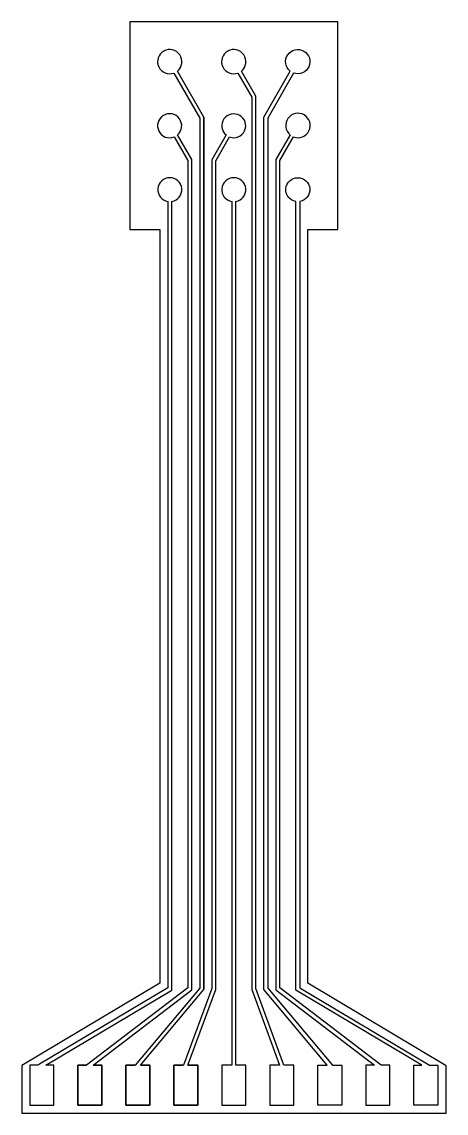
# Model space of a CAD drawing. Header units: inches. Extents: x 1633 to 1840, y 680 to 817.
# Drawn here: x 1633 to 1686.1, y 680.2 to 816.7 of the extents above.
import ezdxf

# ---------------------------------------------------------------- set-up
doc = ezdxf.new("R2010")
doc.units = ezdxf.units.IN
doc.header["$MEASUREMENT"] = 0
doc.layers.add('BoardOutline', color=2, linetype='Continuous')
doc.layers.add('TopLayer', color=1, linetype='Continuous')

msp = doc.modelspace()

# ---------------------------------------------------------------- linework, layer by layer
msp.add_lwpolyline([(1635.04, 686.2), (1634.03, 686.2), (1634.03, 681.2), (1637.03, 681.2)])
at = {"layer": 'BoardOutline'}
msp.add_lwpolyline([(1646.53, 816.74), (1646.53, 790.74), (1650.28, 790.74), (1650.28, 696.45), (1633.03, 686.16), (1633.03, 680.2), (1686.08, 680.2), (1686.08, 686.13), (1668.78, 696.45), (1668.78, 790.74), (1672.53, 790.74), (1672.53, 816.74)], close=True, dxfattribs=at)
at = {"layer": 'TopLayer'}
msp.add_line((1655.78, 804.82), (1655.78, 695.74), dxfattribs=at)
for points in [[(1647.85, 686.2), (1649.03, 686.2), (1647.85, 686.2), (1655.78, 695.65), (1655.78, 804.82), (1652.48, 810.58, 11.91608), (1652.04, 810.33), (1655.28, 804.69), (1655.28, 695.83), (1647.2, 686.2), (1646.03, 686.2), (1646.03, 681.2), (1649.03, 681.2), (1649.03, 686.2), (1649.03, 681.2), (1646.03, 681.2), (1646.03, 686.2), (1647.2, 686.2)], [(1641.94, 686.2), (1643.03, 686.2), (1641.94, 686.2), (1654.28, 695.61), (1654.28, 799.52), (1652.49, 802.59, 11.91608), (1652.06, 802.33), (1653.78, 799.39), (1653.78, 695.86), (1641.11, 686.2), (1640.03, 686.2), (1640.03, 681.2), (1643.03, 681.2), (1643.03, 686.2), (1643.03, 681.2), (1640.03, 681.2), (1640.03, 686.2), (1641.11, 686.2)], [(1653.79, 686.2), (1655.03, 686.2), (1653.79, 686.2), (1657.28, 695.69), (1657.28, 799.33), (1659, 802.33, 11.91608), (1658.57, 802.58), (1656.78, 799.46), (1656.78, 695.78), (1653.26, 686.2), (1652.03, 686.2), (1652.03, 681.2), (1655.03, 681.2), (1655.03, 686.2), (1655.03, 681.2), (1652.03, 681.2), (1652.03, 686.2), (1653.26, 686.2)], [(1637.03, 686.2), (1636.01, 686.2), (1651.78, 695.6), (1651.78, 794.26, 11.91608), (1651.28, 794.26), (1651.28, 695.88), (1635.04, 686.2), (1634.03, 686.2), (1634.03, 681.2), (1637.03, 681.2), (1637.03, 686.2), (1636.01, 686.2)], [(1659.28, 794.26), (1659.28, 695.74), (1659.28, 686.2), (1658.03, 686.2), (1658.03, 681.2), (1661.03, 681.2), (1661.03, 686.2), (1659.78, 686.2), (1659.78, 695.74), (1659.78, 794.26, 11.91608), (1659.28, 794.26), (1659.28, 695.74)]]:
    msp.add_lwpolyline(points, format="xyb", dxfattribs=at)
for points in [[(1664.03, 681.2), (1667.03, 681.2), (1667.03, 686.2), (1665.79, 686.2), (1662.28, 695.78), (1662.28, 807.44), (1660.48, 810.58, 11.91608), (1660.04, 810.33), (1661.78, 807.31), (1661.78, 695.69), (1665.26, 686.2), (1664.03, 686.2)], [(1663.28, 695.65), (1663.28, 804.82), (1666.57, 810.58, -11.91608), (1667.01, 810.33), (1663.78, 804.69), (1663.78, 695.83), (1671.85, 686.2), (1673.03, 686.2), (1673.03, 681.2), (1670.03, 681.2), (1670.03, 686.2), (1671.2, 686.2)], [(1676.03, 686.2), (1676.03, 681.2), (1679.03, 681.2), (1679.03, 686.2), (1677.94, 686.2), (1665.28, 695.86), (1665.28, 799.39), (1667, 802.33, 11.91608), (1666.56, 802.59), (1664.78, 799.52), (1664.78, 695.61), (1677.11, 686.2)], [(1667.28, 695.6), (1667.28, 794.26, -11.91608), (1667.78, 794.26), (1667.78, 695.88), (1684.01, 686.2), (1685.03, 686.2), (1685.03, 681.2), (1682.03, 681.2), (1682.03, 686.2), (1683.04, 686.2)]]:
    msp.add_lwpolyline(points, format="xyb", close=True, dxfattribs=at)
msp.add_lwpolyline([(1659.78, 695.74), (1659.78, 794.26)], dxfattribs=at)

doc.saveas('drawing.dxf')
